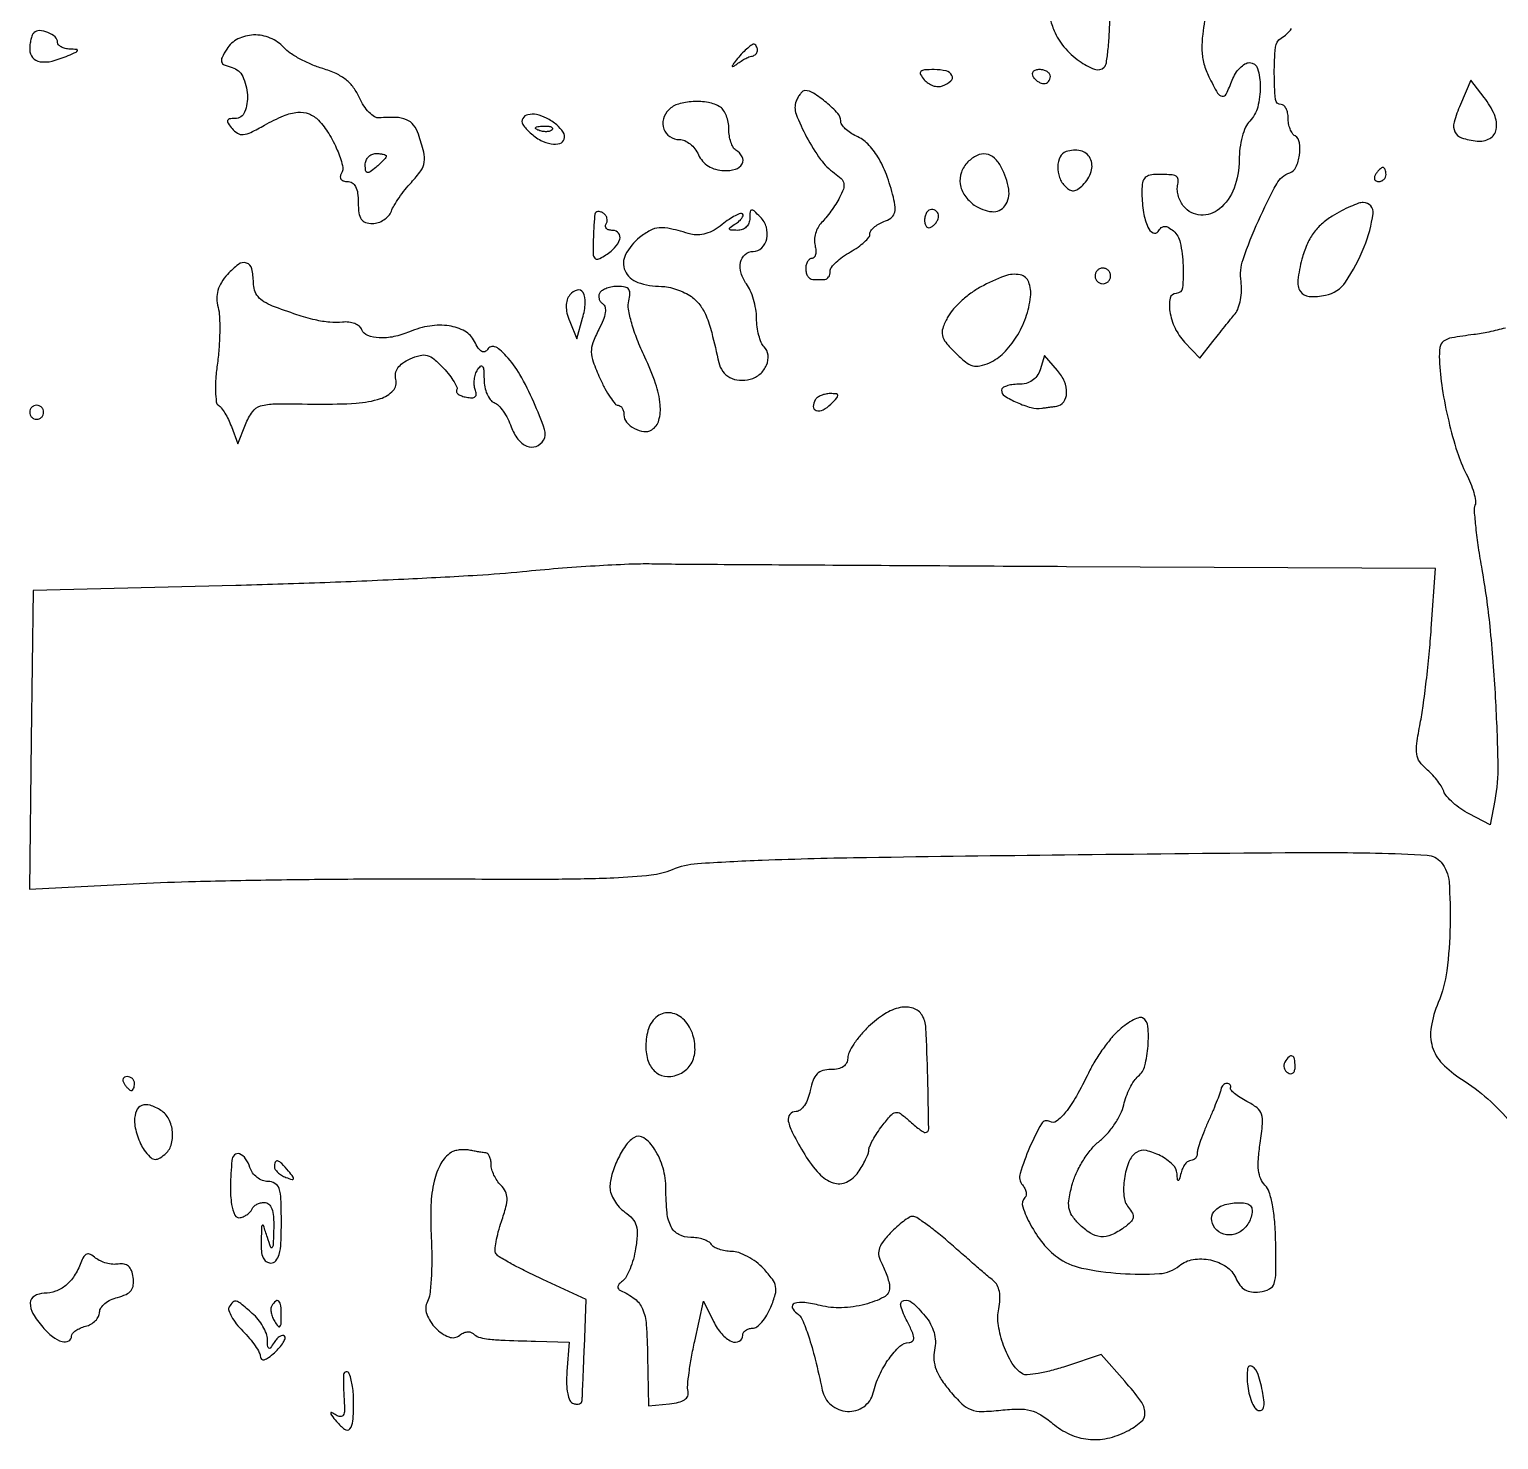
# Model space of a CAD drawing. Extents: x 0 to 5034, y 0 to 2560.
# Drawn here: x 0 to 210.1, y 2043.1 to 2244.8 of the extents above; entities that cross this region are included whole.
import ezdxf

# ---------------------------------------------------------------- set-up
doc = ezdxf.new("R2010")
doc.units = 0

msp = doc.modelspace()

# ---------------------------------------------------------------- linework, layer by layer
for points in [[(147.24425, 2251.797874, 0.017885), (146.214607, 2249.39029, 0.067535), (145.83609, 2247.798779, 0.084523), (145.937367, 2246.354595, 0.038378), (146.52684, 2244.547874, 0.078765), (147.935396, 2242.24685, 0.059339), (150.117317, 2240.231422, 0.067826), (152.311834, 2239.055899, 0.293443), (153.689387, 2239.356053, 0.160538), (154.006171, 2239.984286, 0.011268), (154.257503, 2241.96613, 0.01504), (154.436152, 2244.391288, 0.010723), (154.496086, 2247.114106, 0.011303), (154.421947, 2250.477189, 0.035614), (154.161317, 2252.716981, 0.0558), (153.706848, 2254.193869, 0.150168), (153, 2255.019374, 0.073287), (151.227206, 2255.807354, 0.198083), (149.886006, 2255.646779, 0.130166), (148.678216, 2254.477644, 0.025728)], [(0.597766, 2244.264432, 0.104099), (0.367378, 2243.911207, 0.032361), (0.175594, 2243.303719, 0.030781), (0.044052, 2242.579018, 0.029512), (0, 2241.833333, 0.181793), (0.421044, 2240.713573, 0.177094), (1.480656, 2240.13343, 0.100639), (3.211789, 2240.220459, 0.038776), (5.5, 2241, 0.005675), (6.652006, 2241.510599, 0.223503), (6.827495, 2241.717909, 0.467319), (6.721577, 2241.868926, 0.011173), (5.75, 2241.929715, -0.048828), (5.080345, 2242.022527, -0.067074), (4.514062, 2242.241676, -0.085272), (4.131862, 2242.54655, -0.183865), (4, 2242.893011, 0.218907), (3.6448, 2243.665438, 0.081579), (2.599301, 2244.300655, 0.081237), (1.401339, 2244.569868, 0.214275)], [(28.183004, 2241.921428, 0.023527), (27.510508, 2240.72255, 0.188857), (27.454183, 2240.104198, 0.227185), (27.834695, 2239.678376, 0.034755), (28.942457, 2239.304797, -0.223092), (30.467442, 2238.033887, -0.094665), (31.137173, 2235.391849, -0.109148), (30.745251, 2232.931098, -0.308082), (29.377555, 2232, 0.036499), (28.58256, 2231.941889, 0.292272), (28.317854, 2231.712225, 0.224852), (28.379237, 2231.319098, 0.023877), (28.9514, 2230.55856, 0.08642), (29.737657, 2229.888659, 0.161456), (30.546285, 2229.713683, 0.087062), (31.643544, 2230.030079, 0.014335), (33.604261, 2231.05856, -0.027265), (36.320017, 2232.394753, -0.078502), (38.350072, 2232.904559, -0.116447), (39.954372, 2232.6744, -0.110562), (41.321429, 2231.75, -0.050768), (42.782157, 2229.846526, -0.03826), (43.992843, 2227.501658, -0.036493), (44.740421, 2225.29883, -0.20474), (44.558931, 2224.095353, 0.118363), (44.419973, 2223.673128, 0.192387), (44.529256, 2223.317092, 0.153337), (44.885182, 2223.079528, 0.071181), (45.440983, 2223, -0.140737), (46.127161, 2222.802956, -0.133856), (46.620082, 2222.268928, -0.086968), (46.910708, 2221.348238, -0.033078), (47, 2220, 0.030614), (47.092513, 2218.490474, 0.118751), (47.419282, 2217.619206, 0.167286), (48.034751, 2217.157045, 0.078304), (49.031385, 2217, 0.078673), (49.857811, 2217.130845, 0.065413), (50.662017, 2217.514062, 0.066867), (51.3231, 2218.080973, 0.091302), (51.72989, 2218.75, -0.044204), (52.136005, 2219.585266, -0.01642), (52.845743, 2220.683485, -0.016122), (53.702561, 2221.837115, -0.018748), (54.59173, 2222.874629, 0.031695), (55.939682, 2224.53243, 0.118204), (56.439756, 2225.77009, 0.099561), (56.367762, 2227.214779, 0.019005), (55.621524, 2229.75, 0.086038), (54.916171, 2231.053749, 0.127666), (53.887005, 2231.834928, 0.091863), (52.345714, 2232.166816, 0.029606), (50, 2232.095688, -0.164042), (49.330302, 2232.256511, -0.058014), (48.551069, 2232.882491, -0.049927), (47.79201, 2233.824306, -0.04068), (47.173852, 2234.963207, 0.054219), (46.335126, 2236.413605, 0.066369), (45.251262, 2237.542238, 0.060239), (43.822, 2238.423949, 0.035346), (41.939958, 2239.136135, -0.02755), (40.321299, 2239.72, -0.023635), (38.689229, 2240.505425, -0.02432), (37.273725, 2241.362453, -0.060619), (36.361119, 2242.153462, 0.112039), (34.421871, 2243.514865, 0.104706), (32.03548, 2243.949821, 0.110333), (29.777045, 2243.377615, 0.137005)], [(101.410536, 2240.773364, 0.010113), (100.744435, 2239.960028, 0.076681), (100.501845, 2239.529288, 0.668918), (100.596961, 2239.440406, 0.056445), (101, 2239.682196, -0.018516), (101.62931, 2240.127772, -0.019464), (102.279688, 2240.51776, -0.01953), (102.864546, 2240.809111, -0.07771), (103.25, 2240.914963, 0.13655), (103.75918, 2241.120893, 0.158366), (104.053626, 2241.550427, 0.149894), (104.047812, 2242.090222, 0.119832), (103.743869, 2242.589464, 0.340013), (103.469444, 2242.625313, 0.033959), (102.884049, 2242.230389, 0.031669), (102.173437, 2241.601196, 0.019089)], [(127.950668, 2237.559441, 0.071608), (128.514418, 2237.04973, 0.066075), (129.214179, 2236.702888, 0.06997), (129.938286, 2236.564756, 0.104173), (130.573113, 2236.66643, 0.088591), (131.759479, 2237.382627, 0.343757), (131.910111, 2238.171212, 0.221748), (131.092843, 2238.806676, 0.056175), (129.377555, 2239, 0.016407), (127.978267, 2238.954072, 0.183144), (127.479603, 2238.726644, 0.335831), (127.425425, 2238.32057, 0.044371)], [(143.5, 2238, 0.06081), (143.806203, 2237.617485, 0.051032), (144.2129, 2237.29375, 0.053229), (144.653442, 2237.073302, 0.089642), (145.059017, 2237, 0.105429), (145.418051, 2237.076556, 0.099231), (145.723586, 2237.29375, 0.096318), (145.928382, 2237.618268, 0.092995), (146, 2238, 0.153634), (145.879982, 2238.381379, 0.097988), (145.542039, 2238.70625, 0.080552), (145.037096, 2238.925455, 0.062283), (144.440983, 2239, 0.066118), (143.889346, 2238.926733, 0.138808), (143.521475, 2238.70625, 0.191142), (143.392057, 2238.379648, 0.139169)], [(109.632569, 2234.484873, 0.184754), (109.630679, 2232.631786, 0.031479), (111.11959, 2229.362068, 0.034771), (113.124113, 2226.163074, 0.082817), (115.119661, 2224.203633, -0.042928), (116.06026, 2223.416482, -0.146848), (116.436118, 2222.722826, -0.138434), (116.379095, 2221.911489, -0.036543), (115.845582, 2220.711467, -0.019522), (115.29742, 2219.776839, -0.013474), (114.608265, 2218.761726, -0.013607), (113.891635, 2217.820181, -0.026908), (113.264417, 2217.12156, 0.07249), (112.757204, 2216.441274, 0.054379), (112.403929, 2215.57518, 0.054917), (112.248548, 2214.664093, 0.078907), (112.328733, 2213.850924, -0.044473), (112.448176, 2213.141883, -0.075731), (112.404328, 2212.543709, -0.113325), (112.212702, 2212.147042, -0.227581), (111.90638, 2212, 0.162267), (111.560648, 2211.884764, 0.096244), (111.266249, 2211.559375, 0.077596), (111.067364, 2211.073682, 0.058511), (111, 2210.5, 0.064853), (111.074694, 2209.926543, 0.082425), (111.29375, 2209.440625, 0.098894), (111.618646, 2209.115568, 0.148195), (112, 2209), (112.926563, 2209), (113.75, 2209, 0.153556), (114.036034, 2209.089966, 0.098001), (114.279687, 2209.343285, 0.080579), (114.44409, 2209.721787, 0.062319), (114.5, 2210.168629, -0.164026), (114.68713, 2210.723711, -0.038894), (115.346073, 2211.462906, -0.035945), (116.277663, 2212.236692, -0.0288), (117.380248, 2212.933628, 0.025364), (118.477975, 2213.616988, 0.033898), (119.393691, 2214.350409, 0.03602), (120.037942, 2215.034093, 0.191085), (120.189916, 2215.514999, -0.171235), (120.308335, 2215.946833, -0.060437), (120.741354, 2216.433086, -0.051318), (121.388131, 2216.894798, -0.040801), (122.166266, 2217.257209, 0.06093), (123.164956, 2217.772099, 0.151368), (123.671849, 2218.40849, 0.121583), (123.790827, 2219.317298, 0.03288), (123.53247, 2220.757209, 0.027643), (122.53715, 2223.991477, 0.047715), (121.315639, 2226.525537, 0.059124), (119.882314, 2228.36231, 0.094247), (118.245566, 2229.487128, -0.041804), (117.386367, 2229.953975, -0.048122), (116.659635, 2230.5386, -0.054511), (116.158827, 2231.147549, -0.145858), (116, 2231.680425, 0.18985), (115.589141, 2232.723487, 0.029781), (113.958287, 2234.275965, 0.031429), (112.132993, 2235.630443, 0.144892), (110.884483, 2236, 0.17011), (110.586515, 2235.895605, 0.051608), (110.24015, 2235.554931, 0.045062), (109.904457, 2235.064774, 0.036022)], [(204.629126, 2234, 0.031119), (203.738341, 2231.473739, 0.178325), (203.844641, 2230.080703, 0.214168), (204.805146, 2229.238727, 0.046445), (207.018026, 2228.778739, 0.156357), (208.831448, 2229.142708, 0.228104), (209.754563, 2230.452345, 0.144075), (209.498846, 2232.560071, 0.06352), (208.056816, 2235), (206.113926, 2237.5)], [(91.403044, 2233.260187, 0.130513), (90.635928, 2231.938352, 0.155091), (90.695468, 2230.502734, 0.162723), (91.562325, 2229.412603, 0.1451), (92.954174, 2229, -0.10709), (93.691387, 2228.840273, -0.062097), (94.46702, 2228.363909, -0.057784), (95.161536, 2227.662633, -0.061431), (95.660607, 2226.834585, 0.073352), (96.248501, 2225.909551, 0.075043), (97.074415, 2225.201937, 0.07136), (98.110422, 2224.744094, 0.057538), (99.313421, 2224.551563, 0.0849), (100.940657, 2224.757103, 0.191324), (101.896339, 2225.519113, 0.259446), (101.908456, 2226.537482, 0.131099), (101, 2227.5, -0.128561), (100.615613, 2227.903211, -0.04604), (100.29375, 2228.636189, -0.041947), (100.073871, 2229.542916, -0.038534), (100, 2230.5, 0.045876), (99.911167, 2231.46615, 0.045859), (99.647646, 2232.40003, 0.04987), (99.260667, 2233.16881, 0.113288), (98.800498, 2233.623299, 0.093919), (97.070922, 2234.286758, 0.057073), (94.878395, 2234.429419, 0.058297), (92.792056, 2234.080923, 0.126525)], [(70.514981, 2232.02424, 0.296749), (70.535162, 2231.160819, 0.060592), (71.594542, 2229.95623, 0.056014), (73.104993, 2228.885862, 0.089957), (74.596911, 2228.382897, 0.102757), (75.836747, 2228.456216, 0.261441), (76.458596, 2229.06563, 0.215484), (76.322131, 2230.031104, 0.078455), (75.388108, 2231.092862, 0.052368), (73.944892, 2232.055177, 0.073783), (72.487116, 2232.564534, 0.098537), (71.273831, 2232.555322, 0.206145)], [(74.729167, 2230.395833, -0.126455), (74.402231, 2230.202593, -0.060344), (73.916927, 2230.123424, -0.05415), (73.359369, 2230.160852, -0.051402), (72.8125, 2230.316886, -0.054073), (72.395823, 2230.538436, -0.470617), (72.37858, 2230.720685, -0.168741), (72.670344, 2230.862007, -0.018894), (73.416667, 2230.921053, -0.028489), (74.112848, 2230.910055, -0.077125), (74.592839, 2230.799335, -0.208169), (74.77538, 2230.614691, -0.296942)], [(51, 2226.622445, -0.172217), (50.925448, 2226.412416, -0.016008), (50.559375, 2225.99011, -0.019119), (50.074554, 2225.504355, -0.013852), (49.5, 2225, -0.020633), (48.689039, 2224.381629, -0.217533), (48.28931, 2224.308142, -0.304492), (48.057736, 2224.565314, -0.035496), (48, 2225.377555, -0.091307), (48.114059, 2225.996941, -0.095788), (48.440625, 2226.523407, -0.099536), (48.927707, 2226.875699, -0.107348), (49.5, 2227, -0.023761), (50.07485, 2226.972666, -0.037907), (50.559375, 2226.889093, -0.044235), (50.90557, 2226.768578, -0.294983)], [(134.2, 2225.8, 0.10983), (133.257412, 2224.318415, 0.124404), (133.089081, 2222.645649, 0.116223), (133.74086, 2221.007396, 0.087655), (135.114802, 2219.632143, 0.127291), (137.646606, 2218.685542, 0.271093), (139.485147, 2219.517391, 0.196825), (140.036664, 2221.896818, 0.082808), (138.964816, 2225.065741, 0.082982), (137.977922, 2226.345294, 0.149942), (136.797164, 2226.916485, 0.151149), (135.506158, 2226.725157, 0.084763)], [(148.25, 2227.269359, 0.195084), (147.382456, 2226.507, 0.110872), (147.040177, 2225.13024, 0.095341), (147.30627, 2223.554377, 0.107413), (148.135714, 2222.264286, 0.069252), (148.750085, 2221.80003, 0.151137), (149.321743, 2221.678886, 0.12943), (149.922288, 2221.897152, 0.044871), (150.635714, 2222.492857, 0.117831), (151.824835, 2224.428806, 0.19737), (151.686664, 2226.305485, 0.224025), (150.3179, 2227.382787, 0.141344)], [(192.5, 2224, 0.082592), (192.343488, 2223.6179, 0.161196), (192.3746, 2223.29375, 0.182303), (192.586039, 2223.078288, 0.108972), (192.940983, 2223, 0.093332), (193.345238, 2223.076123, 0.09642), (193.688914, 2223.29375, 0.099167), (193.918938, 2223.618444, 0.105053), (194, 2224, 0.042167), (193.967655, 2224.382849, 0.061769), (193.870461, 2224.70625, 0.081139), (193.727648, 2224.92554, 0.210953), (193.559017, 2225, 0.151918), (193.34829, 2224.934461, 0.038439), (193.066025, 2224.70625, 0.035638), (192.768994, 2224.382774, 0.029505)], [(186.300825, 2218.041869, 0.046208), (184.771057, 2216.903131, 0.056212), (183.585516, 2215.568323, 0.052942), (182.676428, 2213.936012, 0.034847), (181.973691, 2211.902295, 0.033996), (181.379904, 2208.897007, 0.17841), (181.751011, 2207.283009, 0.238385), (182.986278, 2206.569735, 0.061202), (185.357166, 2206.727945, 0.200823), (188.213938, 2208.621147, 0.050823), (190.879244, 2213.646992, 0.063805), (192.140547, 2218.414986, 0.454078), (190.75, 2219.996262, 0.085742), (190.071657, 2219.876985, 0.017195), (188.92743, 2219.420617, 0.017705), (187.617306, 2218.788883, 0.015711)], [(80.849041, 2218.309017, 0.02636), (80.78469, 2217.823481, 0.003806), (80.713332, 2216.82643, 0.004307), (80.648024, 2215.64495, 0.003672), (80.599041, 2214.397977, 0.013524), (80.590493, 2212.642881, 0.165719), (80.817597, 2212.021941, 0.327909), (81.283516, 2211.898997, 0.045628), (82.23069, 2212.376465, 0.0579), (83.659666, 2213.517403, 0.117232), (84.405144, 2214.738939, 0.25472), (84.244037, 2215.603242, 0.225636), (83.409598, 2216, -0.062165), (82.866337, 2216.067805, -0.132186), (82.499711, 2216.273452, -0.191612), (82.36448, 2216.5778, -0.149363), (82.457295, 2216.930902, 0.108373), (82.598899, 2217.334197, 0.099685), (82.565079, 2217.77286, 0.095498), (82.360589, 2218.179369, 0.090427), (82.016312, 2218.489919, 0.064943), (81.616302, 2218.670413, 0.112451), (81.254197, 2218.695876, 0.152431), (80.988564, 2218.565494, 0.158174)], [(99.057386, 2216.847659, -0.041795), (97.896721, 2216.057555, -0.054489), (96.716632, 2215.55128, -0.061395), (95.582602, 2215.352223, -0.084584), (94.557386, 2215.473393, 0.013732), (91.65516, 2216.242183, 0.074572), (90.03762, 2216.37613, 0.108679), (88.746907, 2216.001125, 0.04538), (87.23283, 2214.987451, 0.101104), (85.233724, 2212.558436, 0.230932), (85.156966, 2210.246323, 0.206347), (86.977393, 2208.573757, 0.084226), (90.359281, 2208, -0.052886), (91.351458, 2207.894762, -0.029466), (92.524034, 2207.569913, -0.029071), (93.684403, 2207.096595, -0.04142), (94.645319, 2206.535875, -0.078224), (95.8525, 2205.371983, -0.063629), (96.746905, 2203.811453, -0.036534), (97.552144, 2201.384128, -0.008006), (98.560952, 2197.100106, 0.105825), (99.128481, 2195.849868, 0.111889), (100.148949, 2194.971046, 0.104452), (101.509741, 2194.579809, 0.08208), (103.041523, 2194.72111, 0.113233), (104.459038, 2195.461396, 0.115283), (105.401028, 2196.74134, 0.131066), (105.609457, 2198.176126, 0.16883), (105.032783, 2199.367217, -0.100395), (104.632773, 2199.970786, -0.032534), (104.294038, 2200.992558, -0.030936), (104.056494, 2202.206631, -0.030244), (103.968197, 2203.45, 0.038754), (103.853357, 2204.753182, 0.029756), (103.534629, 2206.146677, 0.030495), (103.076146, 2207.421169, 0.060594), (102.53688, 2208.347199, -0.090422), (101.75581, 2209.892413, -0.123569), (101.690938, 2211.444382, -0.162596), (102.340711, 2212.562356, -0.182471), (103.5, 2213, 0.199425), (104.717005, 2213.505508, 0.144641), (105.423482, 2214.810673, 0.121923), (105.367109, 2216.477625, 0.127927), (104.536744, 2217.891827, 0.010413), (103.607029, 2218.783602, 0.218052), (103.25, 2218.899689, 0.356762), (103.041279, 2218.684613, 0.021261), (103, 2217.714286, -0.097284), (102.869127, 2217.048013, -0.103436), (102.497025, 2216.497112, -0.102302), (101.931478, 2216.137233, -0.09316), (101.25, 2216.015313, -0.012258), (100.290329, 2216.047248, -0.316514), (100.097435, 2216.200339, -0.321396), (100.177801, 2216.431142, -0.012468), (100.97104, 2216.96094, 0.035665), (101.500697, 2217.351369, 0.060965), (101.871594, 2217.755535, 0.0904), (102.038569, 2218.109835, 0.268277), (101.97104, 2218.359547, 0.291528), (101.649209, 2218.429875, 0.031625), (100.92085, 2218.108601, 0.030904), (100.027571, 2217.572608, 0.01975)], [(128, 2217.440983, 0.066118), (128.073267, 2216.889346, 0.138808), (128.29375, 2216.521475, 0.191142), (128.620352, 2216.392057, 0.139169), (129, 2216.5, 0.06081), (129.382515, 2216.806203, 0.051032), (129.70625, 2217.2129, 0.053229), (129.926698, 2217.653442, 0.089642), (130, 2218.059017, 0.105429), (129.923444, 2218.418051, 0.099231), (129.70625, 2218.723586, 0.096318), (129.381732, 2218.928382, 0.092995), (129, 2219, 0.153634), (128.618621, 2218.879982, 0.097988), (128.29375, 2218.542039, 0.080552), (128.074545, 2218.037096, 0.062283)], [(28.298404, 2209.71918, 0.043871), (27.430787, 2208.563308, 0.069585), (26.929967, 2207.433541, 0.074379), (26.777533, 2206.266093, 0.058422), (26.949968, 2205, -0.051023), (27.150095, 2203.676881, -0.015093), (27.186964, 2201.625979, -0.014978), (27.089015, 2199.304269, -0.015612), (26.852593, 2197.024611, 0.015936), (26.630445, 2194.868952, 0.024065), (26.587613, 2192.982477, 0.021662), (26.690018, 2191.494997, 0.230235), (27.005856, 2190.996381, -0.094033), (27.412296, 2190.624452, -0.023839), (27.91574, 2189.879854, -0.023459), (28.418993, 2188.95854, -0.021809), (28.847203, 2187.97177), (29.794034, 2185.5), (30.872266, 2188.25, -0.059619), (31.856287, 2190.082643, -0.173294), (33.012585, 2190.90075, -0.067148), (35.062083, 2191.186395, -0.004045), (41.294288, 2191.16331, 0.01835), (46.700049, 2191.297956, 0.061745), (50.171603, 2191.947378, 0.129447), (51.976746, 2193.093565, 0.253947), (52.386077, 2194.695112, -0.101961), (52.348232, 2195.556011, -0.111409), (52.659126, 2196.331701, -0.089567), (53.34339, 2197.020971, -0.04574), (54.405811, 2197.62782, -0.043433), (55.832044, 2198.133522, -0.132051), (56.851802, 2198.124698, -0.110816), (57.834619, 2197.597987, -0.025983), (59.190468, 2196.297256, -0.021443), (60.044086, 2195.306757, -0.031781), (60.695589, 2194.364376, -0.032777), (61.103369, 2193.573042, -0.250043), (61.071113, 2193.169436, 0.264489), (61.056215, 2192.886742, 0.119278), (61.304245, 2192.593416, 0.072068), (61.798227, 2192.331483, 0.038372), (62.467021, 2192.148576, 0.044745), (63.264948, 2192.067853, 0.182081), (63.715565, 2192.231739, 0.236734), (63.876203, 2192.615045, 0.074726), (63.738429, 2193.23926, -0.073499), (63.592065, 2193.894785, -0.047835), (63.609672, 2194.671735, -0.047225), (63.776617, 2195.444986, -0.064427), (64.077207, 2196.090684, -0.068528), (64.491508, 2196.581354, -0.458379), (64.769734, 2196.54587, -0.132085), (64.94242, 2196.027718, -0.013386), (64.984687, 2194.718615, 0.047739), (65.09654, 2193.613955, 0.053347), (65.415601, 2192.593055, 0.060564), (65.880881, 2191.799831, 0.139118), (66.430124, 2191.38844, -0.109993), (67.050162, 2190.977308, -0.037919), (67.739144, 2190.143159, -0.035501), (68.383073, 2189.07765, -0.034314), (68.878104, 2187.919825, 0.076812), (69.814443, 2186.159081, 0.133881), (71.109358, 2185.148802, 0.189022), (72.426401, 2185.118862, 0.168137), (73.492876, 2185.988473, 0.228047), (73.655656, 2187.530848, 0.018033), (72.088629, 2191.461743, 0.024856), (70.113061, 2195.398564, 0.058873), (68.177389, 2198.03997, 0.026958), (67.235991, 2198.947112, 0.093773), (66.508611, 2199.369365, 0.178845), (65.942248, 2199.36088, 0.163508), (65.491855, 2198.986821, -0.16163), (65.101292, 2198.660029, -0.236325), (64.662816, 2198.698665, -0.110349), (64.168513, 2199.179736, -0.029175), (63.616653, 2200.141742, 0.150099), (62.244116, 2201.584491, 0.091817), (60.002997, 2202.35022, 0.076176), (57.227788, 2202.333729, 0.059714), (54.328711, 2201.508598, -0.046769), (52.096178, 2200.810402, -0.062829), (49.986465, 2200.632477, -0.080557), (48.352763, 2200.967259, -0.213534), (47.527069, 2201.790055, 0.134549), (47.160586, 2202.288601, 0.073435), (46.498067, 2202.6704, 0.064475), (45.654239, 2202.883548, 0.058286), (44.753735, 2202.885536, -0.052014), (42.921158, 2202.866666, -0.033167), (40.814882, 2203.206461, -0.024707), (38.202341, 2203.945445, -0.010257), (34.75, 2205.188368, -0.046554), (33.510316, 2205.801227, -0.083886), (32.660003, 2206.546336, -0.09524), (32.169227, 2207.457741, -0.076159), (32, 2208.562303, 0.0579), (31.771173, 2210.531733, 0.265095), (31.016095, 2211.342886, 0.240144), (29.863535, 2211.146883, 0.049892)], [(136.040109, 2207.919739, 0.03477), (134.618184, 2207.01682, 0.027177), (133.206844, 2205.852914, 0.027869), (132.007617, 2204.618943, 0.058258), (131.253524, 2203.514345, 0.036573), (130.59614, 2201.999816, 0.141971), (130.541152, 2200.988932, 0.118145), (131.033993, 2200.001444, 0.021824), (132.41746, 2198.49163, 0.025046), (133.850571, 2197.195327, 0.10141), (134.8881, 2196.651076, 0.127627), (135.925169, 2196.622971, 0.050227), (137.288774, 2197.085713, 0.089521), (139.326413, 2198.498037, 0.057356), (141.122452, 2200.75782, 0.053976), (142.462655, 2203.538505, 0.056453), (143.151341, 2206.5, 0.118978), (142.893135, 2208.620988, 0.259541), (141.684919, 2209.648886, 0.139742), (139.439117, 2209.467416, 0.034496)], [(152.552786, 2210.08541, 0.099038), (152.401684, 2209.679226, 0.097945), (152.417584, 2209.244476, 0.097945), (152.597789, 2208.848514, 0.099038), (152.91459, 2208.552786, 0.099038), (153.320774, 2208.401684, 0.097945), (153.755524, 2208.417584, 0.097945), (154.151486, 2208.597789, 0.099038), (154.447214, 2208.91459, 0.099038), (154.598316, 2209.320774, 0.097945), (154.582416, 2209.755524, 0.097945), (154.402211, 2210.151486, 0.099038), (154.08541, 2210.447214, 0.099038), (153.679226, 2210.598316, 0.097945), (153.244476, 2210.582416, 0.097945), (152.848514, 2210.402211, 0.099038)], [(77.272783, 2206.792382, 0.089903), (76.875418, 2206.064036, 0.077764), (76.732306, 2205.204033, 0.063284), (76.851203, 2204.189982, 0.034855), (77.236062, 2203), (78.241794, 2200.5), (79.094864, 2203.476033, 0.052085), (79.476797, 2205.635107, 0.144343), (79.150021, 2207.126522, 0.346547), (78.321508, 2207.47799, 0.157803)], [(81.542705, 2207.069098, 0.107974), (81.400806, 2206.66598, 0.099628), (81.433844, 2206.227806, 0.095611), (81.637158, 2205.822042, 0.090768), (81.980021, 2205.512348, -0.210706), (82.302733, 2205.042544, -0.085511), (82.315379, 2204.249376, -0.055915), (82.019428, 2203.164758, -0.024795), (81.403242, 2201.812891, 0.027674), (80.554785, 2199.922695, 0.097553), (80.327768, 2198.616586, 0.083485), (80.595862, 2197.21488, 0.017019), (81.558783, 2194.869642, 0.017018), (82.288961, 2193.387182, 0.024677), (83.040302, 2192.136707, 0.022271), (83.728787, 2191.202121, 0.226599), (84.151874, 2191, -0.161159), (84.475378, 2190.892949, -0.096488), (84.750863, 2190.590803, -0.077974), (84.936942, 2190.139737, -0.058976), (85, 2189.606989, 0.180787), (85.388597, 2188.567376, 0.091179), (86.498135, 2187.681961, 0.09034), (87.860267, 2187.243413, 0.172908), (88.969535, 2187.481172, 0.190236), (89.991732, 2188.850534, 0.090427), (90.181357, 2191.078716, 0.059829), (89.519147, 2194.111422, 0.02682), (87.972397, 2197.894446, -0.017868), (86.897091, 2200.395679, -0.023451), (86.107156, 2202.752545, -0.024411), (85.646301, 2204.741489, -0.109094), (85.692036, 2205.930345, 0.045996), (85.861462, 2206.955101, 0.177903), (85.686154, 2207.564296, 0.185878), (85.164912, 2207.899068, 0.050882), (84.175648, 2208, 0.041411), (83.34585, 2207.931156, 0.043601), (82.553455, 2207.726548, 0.047759), (81.908477, 2207.426609, 0.122226)], [(144.517499, 2196.055135, -0.078443), (144.078304, 2195.177291, -0.090914), (143.407616, 2194.528241, -0.085728), (142.51617, 2194.133735, -0.061478), (141.432612, 2194, 0.032769), (140.500776, 2193.938864, 0.05036), (139.71458, 2193.753401, 0.06508), (139.171633, 2193.482859, 0.249636), (139, 2193.160515, 0.257469), (139.449142, 2192.34611, 0.035006), (141.226686, 2191.391518, 0.038793), (143.233664, 2190.669586, 0.102448), (144.75, 2190.573064, -0.000092), (145.293884, 2190.649948, -0.000068), (145.895135, 2190.734744, -0.000069), (146.462829, 2190.814648, -0.000156), (146.893011, 2190.875, 0.206497), (147.899473, 2191.487013, 0.149042), (148.319497, 2192.74907, 0.106874), (148.007178, 2194.394602, 0.078647), (147.022423, 2195.974146), (145.169773, 2198.110269)], [(112.355876, 2191.766802, 0.138663), (112.081548, 2190.80558, 0.336592), (112.500141, 2190.25142, 0.188835), (113.478871, 2190.348399, 0.0785), (114.571429, 2191.142857, 0.00989), (115.454045, 2192.061098, 0.200187), (115.584115, 2192.416667, 0.37296), (115.388537, 2192.623091, 0.024607), (114.50363, 2192.666667, 0.051181), (113.853562, 2192.59995, 0.048091), (113.216189, 2192.402331, 0.051631), (112.684099, 2192.111697, 0.103902)], [(0, 2190, 0.099038), (0.076342, 2189.618362, 0.097945), (0.29375, 2189.29375, 0.097945), (0.618362, 2189.076342, 0.099038), (1, 2189, 0.099038), (1.381638, 2189.076342, 0.097945), (1.70625, 2189.29375, 0.097945), (1.923658, 2189.618362, 0.099038), (2, 2190, 0.099038), (1.923658, 2190.381638, 0.097945), (1.70625, 2190.70625, 0.097945), (1.381638, 2190.923658, 0.099038), (1, 2191, 0.099038), (0.618362, 2190.923658, 0.097945), (0.29375, 2190.70625, 0.097945), (0.076342, 2190.381638, 0.099038)], [(88.428758, 2101.572172, 0.06439), (88.134958, 2099.079005, 0.097472), (88.579658, 2096.946982, 0.128062), (89.668894, 2095.528056, 0.166863), (91.207145, 2095, 0.12056), (93.207797, 2095.489513, 0.14285), (94.608775, 2096.830986, 0.127996), (95.16306, 2098.843911, 0.087604), (94.78191, 2101.19577, 0.120783), (93.437809, 2103.266086, 0.17562), (91.457204, 2104.119561, 0.199391), (89.574771, 2103.465421, 0.150324)], [(119.990898, 2102.141737, 0.026181), (118.84613, 2100.926919, 0.0292), (117.878576, 2099.640828, 0.030394), (117.194103, 2098.461377, 0.116793), (117, 2097.641737, -0.114672), (116.837966, 2096.944518, -0.128009), (116.38834, 2096.422814, -0.100595), (115.643643, 2096.104163, -0.050995), (114.625, 2096, 0.065733), (113.434623, 2095.842826, 0.132525), (112.622127, 2095.371053, 0.109582), (112.062286, 2094.483859, 0.036824), (111.65, 2093, -0.043034), (111.31389, 2091.845978, -0.0568), (110.805593, 2090.876516, -0.069194), (110.210064, 2090.21712, -0.176314), (109.613484, 2090, 0.227468), (108.740159, 2089.581014, 0.222525), (108.509566, 2088.631457, 0.072811), (109.149773, 2086.850274, 0.013943), (110.856637, 2083.857367, 0.048566), (112.90622, 2081.123083, 0.12809), (114.943289, 2079.800915, 0.191934), (116.837833, 2079.911565, 0.131294), (118.507497, 2081.314165, 0.019833), (119.080421, 2082.205353, 0.021127), (119.568109, 2083.120902, 0.021283), (119.918714, 2083.939563, 0.085315), (120.022236, 2084.472506, -0.100486), (120.146017, 2085.02105, -0.020017), (120.596424, 2085.924987, -0.020437), (121.216242, 2086.951624, -0.017788), (121.945694, 2087.974257, -0.016394), (123.164227, 2089.456814, -0.165361), (123.847496, 2089.850112, -0.207613), (124.549113, 2089.696991, -0.027828), (125.752199, 2088.724257, 0.010218), (126.512718, 2088.063757, 0.014226), (127.22155, 2087.506504, 0.010609), (127.827372, 2087.077126, 0.149955), (128.078741, 2087.000011, 0.418709), (128.595136, 2087.52441, 0.002553), (128.444241, 2094.899506, 0.004694), (128.196511, 2101.984523, 0.128001), (127.650305, 2103.756801, 0.178832), (126.359001, 2104.765832, 0.130023), (124.521801, 2104.859206, 0.089885), (122.307085, 2103.956323, 0.049123)], [(155.867854, 2101.690488, 0.039421), (154.76669, 2100.567517, 0.018834), (153.527878, 2098.968456, 0.018539), (152.352732, 2097.191875, 0.025084), (151.434684, 2095.5, -0.016509), (149.7094, 2092.186181, -0.039893), (148.16746, 2089.897019, -0.059856), (146.861472, 2088.608385, -0.312823), (145.906283, 2088.55792, 0.423325), (144.730033, 2088.26092, 0.028989), (143.021751, 2084.85252, 0.028432), (141.669398, 2081.145382, 0.25153), (142.003628, 2079.495628, -0.055059), (142.331622, 2078.997958, -0.070011), (142.511195, 2078.478637, -0.085205), (142.521842, 2078.01825, -0.161), (142.356722, 2077.690055, 0.2837), (142.044207, 2076.370359, 0.044597), (143.15534, 2073.810245, 0.044968), (144.942426, 2071.132473, 0.064034), (147.004101, 2069.155089, 0.108288), (150.432817, 2067.620201, 0.033953), (156.038439, 2066.845744, 0.032105), (161.576725, 2066.816835, 0.159778), (164.43194, 2067.943515, -0.135025), (166.409891, 2068.837029, -0.092156), (168.88954, 2068.767774, -0.09347), (171.148033, 2067.817915, -0.144661), (172.5, 2066.209393, 0.056631), (173.101258, 2065.170787, 0.101729), (173.832125, 2064.516554, 0.102946), (174.755404, 2064.208334, 0.059032), (175.934144, 2064.209393, 0.085476), (177.315547, 2064.620664, 0.20217), (178.003551, 2065.417987, 0.077402), (178.260165, 2067.023711, 0.006347), (178.223036, 2071.282537, 0.014714), (178.07257, 2074.239743, 0.026407), (177.750166, 2076.648328, 0.031079), (177.289515, 2078.467522, 0.119376), (176.68595, 2079.456907, -0.099582), (176.077863, 2080.371242, -0.068638), (175.767624, 2081.579591, -0.047891), (175.737329, 2083.212807, -0.018365), (175.99571, 2085.471733, 0.014035), (176.338899, 2088.25822, 0.100701), (176.195885, 2089.599203, 0.15171), (175.556765, 2090.517362, 0.044768), (174.098652, 2091.456295, -0.020516), (173.120872, 2092.020886, -0.032239), (172.336792, 2092.591531, -0.033931), (171.803235, 2093.100099, -0.293432), (171.75, 2093.408933, 0.121406), (171.785961, 2093.633892, 0.156), (171.70625, 2093.826374, 0.13532), (171.517588, 2093.955352, 0.082854), (171.25, 2094, 0.096119), (170.956768, 2093.943104, 0.086546), (170.693759, 2093.779687, 0.086294), (170.500995, 2093.536384, 0.094759), (170.409606, 2093.25, -0.058382), (170.296622, 2092.781371, -0.005026), (169.858255, 2091.628185, -0.006577), (169.301801, 2090.260759, -0.005055), (168.659606, 2088.782119, 0.009463), (168.024158, 2087.28298, 0.011465), (167.487509, 2085.85318, 0.010137), (167.090047, 2084.636954, 0.074031), (167, 2084.032119, -0.088566), (166.929646, 2083.638047, -0.094853), (166.727789, 2083.303185, -0.099972), (166.426844, 2083.079167, -0.110601), (166.073324, 2083, 0.159836), (165.68505, 2082.872626, 0.067019), (165.284521, 2082.485938, 0.05682), (164.932857, 2081.919531, 0.046657), (164.689326, 2081.25, -0.004778), (164.427844, 2080.287119, -0.2615), (164.299341, 2080.158839, -0.465437), (164.190789, 2080.232825, -0.007115), (164.116001, 2081.089485, 0.188572), (163.478489, 2082.424137, 0.066667), (161.722578, 2083.67578, 0.067082), (159.716643, 2084.412955, 0.202039), (158.311884, 2084.156612, 0.155472), (157.212045, 2082.80517, 0.057634), (156.575265, 2080.406628, 0.057605), (156.502487, 2077.921467, 0.152904), (157.169194, 2076.296134, -0.052262), (157.732342, 2075.451945, -0.177687), (157.818111, 2074.80676, -0.148032), (157.467138, 2074.184384, -0.033018), (156.521124, 2073.391787, -0.054198), (154.717579, 2072.351755, -0.125399), (153.186585, 2072.096357, -0.123816), (151.707462, 2072.60395, -0.052157), (150.063166, 2073.936834, -0.047616), (149.077315, 2075.13074, -0.110046), (148.652703, 2076.206719, -0.084651), (148.668987, 2077.537045, -0.020588), (149.154937, 2079.686834, -0.045099), (149.755721, 2081.314391, -0.030572), (150.712273, 2083.045221, -0.03083), (151.853838, 2084.618676, -0.051888), (153.015046, 2085.762432, 0.044135), (154.146128, 2086.842553, 0.032448), (155.203091, 2088.217575, 0.033089), (156.038223, 2089.661639, 0.060566), (156.487554, 2090.943334, -0.03367), (156.838575, 2092.148066, -0.029266), (157.362006, 2093.354519, -0.030377), (157.967815, 2094.391793, -0.07231), (158.564279, 2095.053347, 0.159764), (159.505465, 2096.550491, 0.042317), (159.960707, 2099.375217, 0.040886), (159.942519, 2102.164473, 0.236511), (159.191784, 2103.381471, 0.220302), (158.721689, 2103.438106, 0.039228), (157.881991, 2103.09079, 0.035973), (156.890347, 2102.492965, 0.025497)], [(179.542705, 2097.069098, 0.108373), (179.401101, 2096.665803, 0.099685), (179.434921, 2096.22714, 0.095498), (179.639411, 2095.820631, 0.090427), (179.983688, 2095.510081, 0.136093), (180.36964, 2095.397824, 0.190788), (180.701458, 2095.524436, 0.140899), (180.925389, 2095.890269, 0.067432), (181, 2096.440983, 0.039415), (180.914842, 2097.519563, 0.25701), (180.592818, 2097.933879, 0.315493), (180.13314, 2097.838655, 0.050477)], [(13.5, 2094, 0.029505), (13.768994, 2093.617226, 0.035638), (14.066025, 2093.29375, 0.038439), (14.34829, 2093.065539, 0.151918), (14.559017, 2093, 0.210953), (14.727648, 2093.07446, 0.081139), (14.870461, 2093.29375, 0.061769), (14.967655, 2093.617151, 0.042167), (15, 2094, 0.105053), (14.918938, 2094.381556, 0.099167), (14.688914, 2094.70625, 0.09642), (14.345238, 2094.923877, 0.093332), (13.940983, 2095, 0.108972), (13.586039, 2094.921712, 0.182303), (13.3746, 2094.70625, 0.161196), (13.343488, 2094.3821, 0.082592)], [(15, 2088.69113, 0.049234), (15.100955, 2087.66836, 0.030595), (15.408838, 2086.501371, 0.030534), (15.858575, 2085.375928, 0.047574), (16.391787, 2084.478876, 0.032548), (17.190532, 2083.523704, 0.150775), (17.811278, 2083.176499, 0.178277), (18.458268, 2083.2691, 0.049469), (19.321951, 2083.852233, 0.145841), (20.225605, 2085.206451, 0.096679), (20.424746, 2087.077502, 0.095158), (19.904177, 2088.912195, 0.13559), (18.773426, 2090.161192, 0.06347), (17.222112, 2090.889134, 0.172548), (16.026273, 2090.853533, 0.208798), (15.267664, 2090.098289, 0.094263)], [(86.399704, 2086.244245, 0.093038), (85.213466, 2085.070146, 0.039927), (84.091823, 2083.134515, 0.039781), (83.268589, 2080.985657, 0.071706), (83, 2079.122445, 0.087966), (83.155802, 2078.243713, 0.049249), (83.628683, 2077.263216, 0.047119), (84.321425, 2076.336596, 0.055971), (85.140198, 2075.614355, -0.056208), (86.210289, 2074.669527, -0.112828), (86.758041, 2073.691384, -0.087361), (86.902068, 2072.404985, -0.024528), (86.67563, 2070.388566, -0.027083), (86.349521, 2068.895427, -0.029542), (85.870918, 2067.490114, -0.030856), (85.321256, 2066.349328, -0.111864), (84.785432, 2065.754784, 0.051805), (84.33112, 2065.357914, 0.135947), (84.133353, 2064.977134, 0.208725), (84.199991, 2064.652989, 0.136307), (84.5, 2064.407613, -0.058874), (86.559891, 2063.194529, -0.132601), (87.658438, 2061.771143, -0.081166), (88.185725, 2059.535854, -0.013202), (88.379246, 2055.066993), (88.5, 2047.911778), (91.5, 2048.205889, 0.032011), (92.823341, 2048.421792, 0.089874), (93.682751, 2048.790212, 0.148219), (94.114818, 2049.311331, 0.154924), (94.175058, 2049.974826, -0.076312), (94.117626, 2050.86356, -0.010688), (94.318759, 2052.698605, -0.012005), (94.657924, 2054.875564, -0.009938), (95.120553, 2057.176231), (96.390991, 2062.902809), (97.820399, 2059.951404, 0.066841), (98.978269, 2058.20136, 0.104377), (100.417033, 2057.119343, 0.235153), (101.486004, 2057.146185, 0.277775), (102, 2058, -0.136734), (102.106271, 2058.381339, -0.10026), (102.404987, 2058.70625, -0.086366), (102.851793, 2058.924966, -0.070847), (103.37868, 2059, 0.164936), (103.995679, 2059.209223, 0.050586), (104.722161, 2059.89275, 0.044469), (105.432879, 2060.875984, 0.036093), (106.016216, 2062.039148, 0.028354), (106.645698, 2063.841533, 0.117658), (106.697262, 2064.984717, 0.11515), (106.227442, 2066.041155, 0.026617), (104.963222, 2067.539148, 0.043258), (103.911274, 2068.480831, 0.037644), (102.664644, 2069.277125, 0.039461), (101.419006, 2069.824894, 0.084051), (100.384703, 2070, -0.040422), (99.471753, 2070.073927, -0.04305), (98.602321, 2070.29375, -0.047202), (97.89634, 2070.615843, -0.124351), (97.5, 2071, 0.126832), (97.099627, 2071.384291, 0.046526), (96.377903, 2071.70625, 0.042402), (95.486692, 2071.926106, 0.039298), (94.547972, 2072, -0.116861), (92.859834, 2072.400019, -0.160013), (91.760213, 2073.493656, -0.093839), (91.166139, 2075.531491, -0.024137), (91, 2078.971004, 0.069608), (90.587525, 2081.919481, 0.071619), (89.382575, 2084.610629, 0.099548), (87.8328, 2086.233334, 0.310612)], [(28.916667, 2083, 0.015012), (28.719802, 2079.297344, 0.042372), (28.879149, 2076.713742, 0.076209), (29.346688, 2075.193788, 0.351417), (30.121212, 2074.825, 0.052344), (30.673356, 2075.017883, 0.047526), (31.192898, 2075.32625, 0.05058), (31.605738, 2075.696982, 0.09835), (31.833333, 2076.075, -0.118188), (32.065765, 2076.428871, -0.067128), (32.484896, 2076.728281, -0.061088), (33.016799, 2076.931057, -0.060623), (33.583333, 2077, -0.187485), (34.20839, 2076.757083, -0.123553), (34.638433, 2076.105826, -0.068849), (34.869201, 2074.968924, -0.022342), (34.90032, 2073.25, -0.002769), (34.82628, 2070.945251, -0.147695), (34.684752, 2070.533299, -0.604142), (34.487625, 2070.561142, -0.008407), (34, 2072, 0.002819), (33.45035, 2073.683543, 0.49063), (33.295023, 2073.738023, 0.243837), (33.175203, 2073.527557, 0.001723), (33.09968, 2071.416667, 0.030347), (33.139194, 2070.023598, 0.084519), (33.387698, 2069.080609, 0.136872), (33.844753, 2068.536163, 0.151234), (34.5, 2068.333333, 0.218563), (35.220631, 2068.664142, 0.115102), (35.685714, 2069.555556, 0.051894), (35.93487, 2071.226782, 0.011076), (36, 2074.166667, 0.009079), (35.939815, 2077.480959, 0.071021), (35.667174, 2078.995408, 0.181686), (35.07826, 2079.724597, 0.133782), (34.067388, 2080, -0.094537), (33.281172, 2080.149993, -0.071315), (32.516015, 2080.5875, -0.069591), (31.887511, 2081.235622, -0.081113), (31.5, 2082, 0.075242), (30.88121, 2083.256736, 0.149532), (30.016886, 2083.936169, 0.289738), (29.298071, 2083.794421, 0.184276)], [(35, 2082.106989, 0.148172), (35.117443, 2081.719384, 0.058677), (35.482174, 2081.291272, 0.05126), (36.013435, 2080.891147, 0.0442), (36.641444, 2080.584097, 0.012731), (37.541716, 2080.264678, 0.389672), (37.741192, 2080.355597, 0.27071), (37.707299, 2080.617386, 0.008807), (37.018999, 2081.477108, 0.017238), (36.053128, 2082.562498, 0.127361), (35.469452, 2082.925, 0.389178), (35.129499, 2082.765008, 0.097466)], [(60.283724, 2084.141846, 0.123053), (58.803253, 2082.546572, 0.068865), (57.851007, 2080.059824, 0.048861), (57.393407, 2076.574529, 0.021026), (57.43631, 2071.880995, -0.012474), (57.513574, 2068.937121, -0.015163), (57.433491, 2066.179296, -0.013765), (57.233599, 2063.884393, -0.094526), (56.897146, 2062.807816, 0.218965), (56.789725, 2061.027675, 0.099061), (58.075927, 2059.013638, 0.108081), (59.951323, 2057.75888, 0.273278), (61.511243, 2058.009331, -0.066152), (62.015531, 2058.325924, -0.077234), (62.559343, 2058.478972, -0.089202), (63.057399, 2058.450174, -0.137097), (63.432367, 2058.241324, 0.111378), (64.211594, 2057.754044, 0.053725), (65.364043, 2057.484627, 0.02084), (67.410152, 2057.319283, 0.002073), (72.326469, 2057.14806), (77.152938, 2057), (76.851493, 2052.824992, 0.022037), (76.801238, 2051.031248, 0.045726), (76.951289, 2049.640109, 0.063534), (77.275737, 2048.67953, 0.201777), (77.775024, 2048.241659, 0.061819), (78.245888, 2048.147057, 0.100699), (78.648834, 2048.198071, 0.136536), (78.919928, 2048.38276, 0.168043), (79.029516, 2048.666667, -0.001076), (79.051239, 2049.2448, -0.000047), (79.131195, 2051.252576, -0.00008), (79.226643, 2053.63408, -0.000057), (79.334207, 2056.29955), (79.609382, 2063.0991), (73.41531, 2065.966056, -0.00737), (71.004874, 2067.125179, -0.010314), (68.888953, 2068.236452, -0.006976), (67.162613, 2069.220722, -0.12187), (66.704492, 2069.669124, -0.160111), (66.575392, 2070.205854, -0.021644), (66.721463, 2071.370567, -0.023155), (67.027792, 2072.777757, -0.017622), (67.487908, 2074.287155, 0.015918), (68.129234, 2076.365592, 0.07152), (68.287055, 2077.62502, 0.115029), (68.049787, 2078.565269, 0.077445), (67.394035, 2079.463108, -0.04877), (66.860467, 2080.112318, -0.037778), (66.409498, 2080.909252, -0.038843), (66.100544, 2081.725631, -0.071155), (66, 2082.428571, 0.045452), (65.944705, 2083.035591, 0.061431), (65.779687, 2083.560868, 0.076831), (65.536947, 2083.930997, 0.185927), (65.25, 2084.076511, -0.012164), (64.855882, 2084.126431, -0.003452), (64.245618, 2084.223177, -0.003475), (63.557714, 2084.342024, -0.003671), (62.88402, 2084.468357, 0.043477), (62.193036, 2084.541747, 0.035972), (61.453592, 2084.50252, 0.037363), (60.776687, 2084.365584, 0.07603)], [(174.823324, 2075.357183, -0.11038), (174.094357, 2073.699052, -0.127434), (172.758492, 2072.611642, -0.143555), (171.187568, 2072.382948, -0.153888), (169.790708, 2073.050795, -0.157079), (169.063351, 2074.3578, -0.217264), (169.367226, 2075.645951, -0.149357), (170.730778, 2076.608598, -0.075603), (172.823324, 2076.961963, -0.043183), (173.871127, 2076.888558, -0.130723), (174.51972, 2076.601846, -0.17807), (174.825028, 2076.094994, -0.096305)], [(123.088636, 2072.594349, 0.027161), (121.965632, 2071.260747, 0.096974), (121.480513, 2070.262161, 0.126348), (121.473316, 2069.305183, 0.061968), (121.914322, 2068.16009, -0.023686), (122.329914, 2067.286478, -0.020812), (122.681082, 2066.339328, -0.021337), (122.925895, 2065.45738, -0.057086), (123, 2064.810432, -0.279009), (122.181953, 2063.458566, -0.057878), (119.476163, 2062.419006, -0.05359), (116.11369, 2061.93107, -0.072773), (113.068635, 2062.262021, 0.034341), (110.84836, 2062.677281, 0.108292), (109.349962, 2062.527692, 0.43173), (109.075828, 2061.946053, 0.162032), (109.72328, 2061.171023, -0.155182), (110.493767, 2060.273372, -0.020555), (111.387584, 2057.900926, -0.019064), (112.344572, 2054.586329, -0.00857), (113.359123, 2050.170032, 0.166714), (114.632294, 2048.041529, 0.162334), (116.958607, 2047.113759, 0.169816), (119.298717, 2047.783625, 0.180347), (120.640283, 2049.75, -0.048395), (121.533607, 2052.28691, -0.045797), (122.91119, 2054.655323, -0.04883), (124.447112, 2056.420974, -0.18524), (125.77568, 2056.968575, 0.184325), (126.273249, 2057.172631, 0.230913), (126.448302, 2057.633251, 0.082253), (126.224219, 2058.493481, 0.014572), (125.5, 2060, -0.043852), (124.604354, 2062.181369, -0.419513), (125.033179, 2062.980564, -0.262524), (126.196227, 2062.708773, -0.032218), (128.070486, 2060.75, -0.048347), (128.854511, 2059.60968, -0.058304), (129.347533, 2058.40763, -0.060365), (129.538825, 2057.160239, -0.058006), (129.431133, 2055.885725, 0.068887), (129.343248, 2054.484122, 0.071191), (129.642359, 2053.127932, 0.057658), (130.380644, 2051.690251, 0.027484), (131.6315, 2050.02609, 0.025417), (133.351167, 2048.181376, 0.102876), (134.642891, 2047.363208, 0.09701), (136.193054, 2047.103226, 0.021251), (138.903048, 2047.29254, -0.023285), (141.406445, 2047.457198, -0.067444), (143.127375, 2047.257427, -0.076336), (144.610996, 2046.625567, -0.036142), (146.298628, 2045.402174, 0.067931), (148.748571, 2043.853002, 0.080556), (151.38681, 2043.130125, 0.079788), (154.13874, 2043.274915, 0.065088), (156.921031, 2044.264742, 0.057481), (158.941186, 2045.6075, 0.23133), (159.521496, 2046.925801, 0.150858), (158.931609, 2048.596311, 0.022045), (156.63475, 2051.419338), (153.236355, 2055.239238), (148.140647, 2053.546715, -0.016038), (146.113912, 2052.944982, -0.021448), (144.239363, 2052.538289, -0.019302), (142.690571, 2052.332406, -0.16321), (142.015358, 2052.490509, -0.118132), (140.537139, 2053.978665, -0.049058), (139.299624, 2056.548147, -0.048635), (138.560409, 2059.400217, -0.088683), (138.609544, 2061.797722, 0.037084), (138.773165, 2063.118425, 0.059251), (138.694604, 2064.251291, 0.072352), (138.382097, 2065.157582, 0.106409), (137.848679, 2065.805829, -0.008777), (137.065452, 2066.449367, -0.001363), (135.541449, 2067.754219, -0.001518), (133.75274, 2069.30366, -0.001321), (131.888169, 2070.937436, 0.009632), (130.051334, 2072.493705, 0.01349), (128.347931, 2073.806622, 0.009779), (126.893862, 2074.82316, 0.148723), (126.312483, 2075, 0.137378), (125.804233, 2074.857668, 0.023748), (124.967888, 2074.29334, 0.024278), (124.024566, 2073.515395, 0.019615)], [(7.317787, 2068.362624, -0.052696), (6.37969, 2066.504551, -0.076216), (5.162025, 2065.13006, -0.085545), (3.707037, 2064.291161, -0.088313), (2.071429, 2064, 0.134409), (0.668962, 2063.616055, 0.253817), (0.083635, 2062.637866, 0.144567), (0.468596, 2061.098514, 0.045594), (1.867295, 2059.15301, 0.047642), (3.273786, 2057.813168, 0.092224), (4.64535, 2057.095638, 0.198621), (5.578399, 2057.183673, 0.277992), (6, 2057.883369, -0.181596), (6.141258, 2058.259476, -0.059916), (6.5875, 2058.660882, -0.050447), (7.234516, 2059.024544, -0.038887), (8, 2059.289749, 0.065336), (8.76457, 2059.600696, 0.067778), (9.4125, 2060.095407, 0.074976), (9.850205, 2060.691119, 0.121595), (10, 2061.297972, -0.149995), (10.188999, 2061.913816, -0.070735), (10.753445, 2062.536006, -0.060508), (11.583822, 2063.070502, -0.051331), (12.564919, 2063.426938, 0.04423), (13.788283, 2063.851867, 0.120891), (14.504688, 2064.4117, 0.137841), (14.827138, 2065.189716, 0.065141), (14.814919, 2066.285346, 0.055657), (14.565044, 2067.25403, 0.120552), (14.131342, 2067.883108, 0.139266), (13.502887, 2068.187077, 0.085847), (12.675811, 2068.189127, -0.063982), (11.873693, 2068.156216, -0.043418), (10.972122, 2068.314287, -0.043464), (10.112768, 2068.62527, -0.064748), (9.437644, 2069.051751, 0.047786), (8.689879, 2069.560284, 0.206886), (8.167297, 2069.609399, 0.187214), (7.739571, 2069.260354, 0.038508)], [(28.539905, 2062.064567, 0.224113), (28.480505, 2061.539426, 0.045932), (28.87159, 2060.663928, 0.040165), (29.558339, 2059.643099, 0.028237), (30.480888, 2058.610022, -0.021847), (31.445229, 2057.557515, -0.025687), (32.260011, 2056.478268, -0.025901), (32.844169, 2055.511461, -0.123554), (33, 2054.890467, 0.248349), (33.171087, 2054.567262, 0.227455), (33.545885, 2054.510694, 0.084292), (34.174759, 2054.826737, 0.025428), (35.006131, 2055.505548, 0.027722), (35.73427, 2056.241883, 0.044475), (36.258313, 2056.95241, 0.05643), (36.531842, 2057.542819, 0.283906), (36.451758, 2057.881576, 0.231971), (36.165314, 2057.979536, 0.105877), (35.782622, 2057.845313, 0.071832), (35.358122, 2057.493734, 0.042964), (34.96094, 2056.97104, -0.015415), (34.443928, 2056.206738, -0.35256), (34.20564, 2056.141478, -0.283165), (34.048095, 2056.367698, -0.012077), (34.015313, 2057.382705, 0.088157), (33.856128, 2058.238089, 0.041123), (33.372052, 2059.260883, 0.039052), (32.671954, 2060.279145, 0.04402), (31.84699, 2061.132705, 0.006139), (30.181038, 2062.542115, 0.104184), (29.547699, 2062.873672, 0.272078), (29.082137, 2062.751496, 0.057385)], [(34.625, 2062.202254, 0.131214), (34.501528, 2061.79244, 0.054724), (34.546664, 2061.212247, 0.049042), (34.73572, 2060.56691, 0.045296), (35.05067, 2059.952254, 0.02886), (35.524497, 2059.291, 0.422266), (35.782177, 2059.267166, 0.204688), (35.948456, 2059.60267, 0.012382), (35.984687, 2060.75, 0.02377), (35.924616, 2062.224181, 0.167601), (35.63601, 2062.869801, 0.407002), (35.201812, 2062.889462, 0.07248)], [(174.178703, 2051.077012, 0.031283), (174.38951, 2049.737853, 0.039958), (174.756827, 2048.544314, 0.044605), (175.213183, 2047.640508, 0.176056), (175.695602, 2047.261811, 0.197705), (176.174215, 2047.297, 0.210408), (176.47326, 2047.657666, 0.090327), (176.549296, 2048.4364, 0.023706), (176.385783, 2049.684799, 0.030595), (175.724715, 2052.400141, 0.178888), (174.845398, 2053.547247, 0.553146), (174.199159, 2053.236866, 0.051576)], [(44.894037, 2052.416667, 0.029114), (44.86418, 2051.892253, 0.005433), (44.875946, 2050.928289, 0.005802), (44.915072, 2049.800373, 0.005273), (44.981248, 2048.637084, -0.019636), (45.020244, 2047.249914, -0.124687), (44.840864, 2046.573587, -0.300927), (44.453162, 2046.372321, -0.109443), (43.837211, 2046.579042, 0.017026), (43.182027, 2046.94361, 0.58093), (43.061819, 2046.865054, 0.150816), (43.169165, 2046.579847, 0.005578), (43.892501, 2045.667792, 0.061274), (45.051802, 2044.550977, 0.394731), (45.789644, 2044.630656, 0.162021), (46.237661, 2045.720383, 0.017205), (46.333333, 2048.5, 0.035409), (46.179804, 2050.665207, 0.052694), (45.715944, 2052.505845, 0.343852), (45.266181, 2052.785486, 0.350814)]]:
    msp.add_lwpolyline(points, format="xyb", close=True)
for points in [[(168.353586, 2247.90159, 0.010106), (167.787637, 2244.071843, 0.039456), (167.673778, 2241.683322, 0.059124), (167.951984, 2239.834399, 0.048859), (168.663871, 2237.971967, 0.011887), (169.901331, 2235.632357, 0.234136), (170.553548, 2235.185648, 0.328373), (171.151045, 2235.507438, 0.019727), (172, 2237.5, -0.049595), (172.476685, 2238.45628, -0.054776), (173.119185, 2239.265625, -0.06206), (173.822013, 2239.81835, -0.13645), (174.475249, 2240, -0.329416), (175.626696, 2239.14905, -0.073872), (176.01548, 2236.584227, -0.06447), (175.643041, 2233.639309, -0.133493), (174.5, 2231.642857, 0.094986), (173.914898, 2230.780222, 0.035915), (173.434211, 2229.398496, 0.033532), (173.109009, 2227.760232, 0.032241), (173, 2226.071429, -0.090806), (172.262071, 2222.041719, -0.128597), (170.159387, 2219.084054, -0.190807), (167.489707, 2218.199643, -0.208153), (165.061571, 2219.425811, -0.056721), (164.631712, 2220.082772, -0.044302), (164.317172, 2220.875945, -0.045576), (164.156239, 2221.678498, -0.077664), (164.189127, 2222.360234, 0.061802), (164.264952, 2223.30872, 0.26929), (163.972742, 2223.764835, 0.111089), (163.203197, 2223.964328, 0.008095), (161, 2224, 0.076357), (160.037545, 2223.852158, 0.164994), (159.440379, 2223.415036, 0.124543), (159.131788, 2222.605195, 0.035467), (159.070285, 2221.25, 0.033031), (159.317131, 2218.562478, 0.0634), (159.923172, 2216.488232, 0.168526), (160.680265, 2215.667043, 0.396313), (161.416525, 2215.864935, -0.068655), (161.8604, 2216.402013, -0.180647), (162.315932, 2216.586919, -0.143054), (162.855964, 2216.445554, -0.038147), (163.589028, 2215.926114, -0.172209), (164.565863, 2214.285359, -0.037497), (164.969363, 2210.966042, -0.036619), (164.883204, 2207.798701, -0.385103), (164, 2207, 0.351159), (163.126102, 2206.299916, 0.097084), (163.076273, 2204.413398, 0.068853), (163.825107, 2202.031845, 0.077126), (165.173687, 2200.043944), (167.347374, 2197.710765), (169.227341, 2200.105383, -0.001115), (170.042043, 2201.138362, -0.000857), (170.936081, 2202.262787, -0.000866), (171.775771, 2203.31142, -0.002063), (172.404373, 2204.087083, 0.085524), (172.870447, 2204.911493, 0.04027), (173.190017, 2206.096483, 0.038359), (173.331616, 2207.424317, 0.04385), (173.257496, 2208.698925, -0.120546), (173.556027, 2211.858462, -0.021864), (175.745456, 2217.37428, -0.018845), (178.372621, 2222.686607, -0.190269), (180.228549, 2224.24285, 0.209347), (181.118136, 2225.04617, 0.070292), (181.618134, 2226.764089, 0.070869), (181.620563, 2228.537334, 0.222856), (180.986036, 2229.50863, -0.112566), (180.607789, 2229.881144, -0.050023), (180.289648, 2230.509185, -0.046036), (180.073031, 2231.271341, -0.04626), (180, 2232.059017, 0.049547), (179.926216, 2232.801778, 0.069539), (179.70625, 2233.429836, 0.089706), (179.381787, 2233.852535, 0.186414), (179, 2234, -0.388467), (178.186918, 2234.743982, -0.022036), (178.021542, 2238.446862, -0.023245), (178.194229, 2242.205183, -0.235416), (178.994623, 2243.496677, 0.0939), (180.487865, 2244.862404, 0.125449)], [(211.06785, 2202.048465, -0.015955), (208.709652, 2201.46932, -0.021389), (206.538665, 2201.105269, 0.010969), (203.4029, 2200.646382, 0.11745), (202.227127, 2200.147783, 0.203467), (201.710874, 2199.27558, 0.044243), (201.631274, 2197.490235, 0.02822), (202.04537, 2193.375411, 0.018673), (202.96162, 2188.713447, 0.018732), (204.1662, 2184.3417, 0.043795), (205.466917, 2181.211764, -0.023967), (206.090694, 2179.864002, -0.028233), (206.545075, 2178.533492, -0.028988), (206.794906, 2177.387695, -0.130526), (206.725131, 2176.711764, 0.110024), (206.606, 2175.886016, 0.007456), (206.822699, 2173.505956, 0.010402), (207.185617, 2170.652653, 0.007601), (207.702537, 2167.5, -0.019774), (208.835759, 2159.350994, -0.010566), (209.623187, 2149.211293, -0.009134), (209.989318, 2139.607225, -0.051366), (209.565029, 2134.494945), (208.908605, 2130.995902), (205.902854, 2132.550236, -0.031921), (204.704642, 2133.270225, -0.030545), (203.589128, 2134.146688, -0.032003), (202.703373, 2135.042454, -0.087771), (202.247181, 2135.802285, 0.049676), (201.867021, 2136.560267, 0.024551), (201.246548, 2137.441921, 0.024089), (200.507026, 2138.301423, 0.032308), (199.753428, 2139, -0.07133), (198.813822, 2140.017855, -0.118239), (198.395902, 2141.102938, -0.069042), (198.404599, 2142.652857, -0.012476), (198.888724, 2145.5, 0.014075), (199.30672, 2148.00672, 0.005244), (199.757607, 2151.549371, 0.005191), (200.16877, 2155.423857, 0.006255), (200.471676, 2159.072326), (201.0755, 2167.644652), (148.28775, 2167.916197, -0.000128), (127.592422, 2168.027937, -0.000178), (109.097027, 2168.139121, -0.000106), (93.50646, 2168.241711, -0.00238), (89, 2168.293768, 0.014296), (85.693424, 2168.253162, 0.004835), (80.884375, 2168.009907, 0.004804), (75.570923, 2167.638331, 0.005499), (70.5, 2167.178547, -0.010743), (64.02636, 2166.659959, -0.002732), (53.50625, 2166.102001, -0.002784), (41.482813, 2165.597274, -0.002816), (29.5, 2165.228651), (0.5, 2164.5), (0.229803, 2143.143769), (-0.040394, 2121.787537), (15.729803, 2122.603248, -0.006791), (23.713138, 2122.90753, -0.002366), (35.216827, 2123.135128, -0.002349), (47.884939, 2123.266279, -0.002737), (59.923224, 2123.268437, 0.001955), (75.101875, 2123.24741, 0.009927), (83.556378, 2123.436635, 0.016358), (88.888431, 2123.836986, 0.072648), (91.923224, 2124.620619, -0.082886), (95.501795, 2125.467364, -0.007395), (104.768198, 2125.951117, -0.00556), (119.684452, 2126.342722, -0.000955), (148, 2126.717021, -0.000678), (179.569667, 2127.031207, -0.007095), (192.515472, 2126.958798, -0.010517), (199.895984, 2126.65739, -0.207064), (201.875976, 2125.651105, -0.156401), (203.00838, 2122.831847, -0.022992), (203.168374, 2116.602669, -0.026818), (202.68969, 2110.138883, -0.067159), (201.468511, 2105.578879, 0.056075), (200.447836, 2102.078804, 0.117474), (200.622947, 2099.265375, 0.119447), (202.042643, 2096.863333, 0.059101), (204.811201, 2094.619184, -0.040461), (208.542422, 2091.818005, -0.037536), (211.876194, 2088.386184, -0.039447)]]:
    msp.add_lwpolyline(points, format="xyb")

doc.saveas('drawing.dxf')
